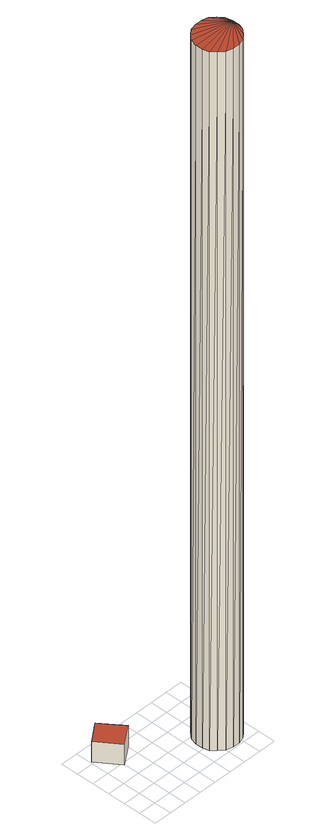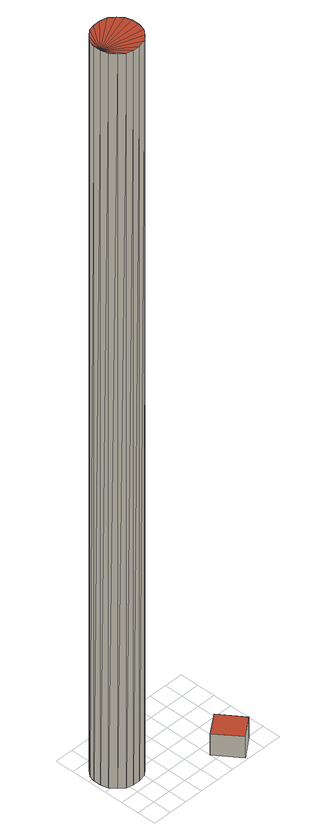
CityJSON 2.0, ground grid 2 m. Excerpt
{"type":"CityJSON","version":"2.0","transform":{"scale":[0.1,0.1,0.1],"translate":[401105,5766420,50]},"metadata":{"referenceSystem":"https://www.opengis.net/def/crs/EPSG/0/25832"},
"CityObjects":{
"building1":{"type":"Building","attributes":{"Gemeindeschluessel":"05515000","Geometrietyp2DReferenz":"3000","function":"31001_2500","roofType":"1000","measuredHeight":2.49},"address":[{"country":"Germany","locality":"Münster","thoroughfareNumber":"318a","thoroughfareName":"Hanseller Straße"}],"geometry":[{"type":"Solid","lod":"2","boundaries":[[[[0,1,2,3]],[[4,5,1,0]],[[6,7,5,4]],[[3,2,7,6]],[[4,0,3,6]],[[1,5,7,2]]]],"semantics":{"surfaces":[{"type":"WallSurface"},{"type":"RoofSurface"},{"type":"GroundSurface"}],"values":[[0,0,0,0,1,2]]}}]},
"building2":{"type":"Building","attributes":{"Geometrietyp2DReferenz":"1000","Gemeindeschluessel":"05515000","function":"51002_1220","roofType":"9999","measuredHeight":86.45},"geometry":[{"type":"Solid","lod":"2","boundaries":[[[[8,9,10]],[[9,11,10]],[[12,13,8]],[[13,9,8]],[[14,15,12]],[[15,13,12]],[[16,17,14]],[[17,15,14]],[[18,19,16]],[[19,17,16]],[[20,21,18]],[[21,19,18]],[[22,23,20]],[[23,21,20]],[[24,25,22]],[[25,23,22]],[[26,27,24]],[[27,25,24]],[[28,29,26]],[[29,27,26]],[[30,31,28]],[[31,29,28]],[[32,33,30]],[[33,31,30]],[[34,35,32]],[[35,33,32]],[[36,37,34]],[[37,35,34]],[[38,39,36]],[[39,37,36]],[[40,41,38]],[[41,39,38]],[[42,43,40]],[[43,41,40]],[[44,45,42]],[[45,43,42]],[[46,47,44]],[[47,45,44]],[[10,11,46]],[[11,47,46]],[[11,9,47]],[[9,13,47]],[[13,15,47]],[[15,17,47]],[[17,19,47]],[[19,21,47]],[[21,23,47]],[[23,25,47]],[[25,27,47]],[[27,29,47]],[[29,31,47]],[[31,33,47]],[[33,35,47]],[[35,37,47]],[[37,39,47]],[[39,41,47]],[[41,43,47]],[[43,45,47]],[[8,10,12]],[[10,46,12]],[[46,44,12]],[[44,42,12]],[[42,40,12]],[[40,38,12]],[[38,36,12]],[[36,34,12]],[[34,32,12]],[[32,30,12]],[[30,28,12]],[[28,26,12]],[[26,24,12]],[[24,22,12]],[[22,20,12]],[[20,18,12]],[[18,16,12]],[[16,14,12]]]],"semantics":{"surfaces":[{"type":"WallSurface"},{"type":"GroundSurface"},{"type":"RoofSurface"}],"values":[[0,0,0,0,0,0,0,0,0,0,0,0,0,0,0,0,0,0,0,0,0,0,0,0,0,0,0,0,0,0,0,0,0,0,0,0,0,0,0,0,1,1,1,1,1,1,1,1,1,1,1,1,1,1,1,1,1,1,2,2,2,2,2,2,2,2,2,2,2,2,2,2,2,2,2,2]]}}]}
},
"vertices":[
[19,57,32],[19,57,7],[41,73,7],[41,73,32],[1,82,32],[1,82,7],[22,98,32],[22,98,7],
[134,38,870],[134,38,6],[129,44,870],[129,44,6],[136,30,870],[136,30,6],[136,22,870],[136,22,6],[134,15,870],[134,15,6],[129,9,870],[129,9,6],[123,4,870],[123,4,6],[116,2,870],[116,2,6],[108,2,870],[108,2,6],[100,4,870],[100,4,6],[94,9,870],[94,9,6],[89,15,870],[89,15,6],[87,22,870],[87,22,6],[87,30,870],[87,30,6],[89,38,870],[89,38,6],[94,44,870],[94,44,6],[100,49,870],[100,49,6],[108,51,870],[108,51,6],[116,51,870],[116,51,6],[123,49,870],[123,49,6]
]}
